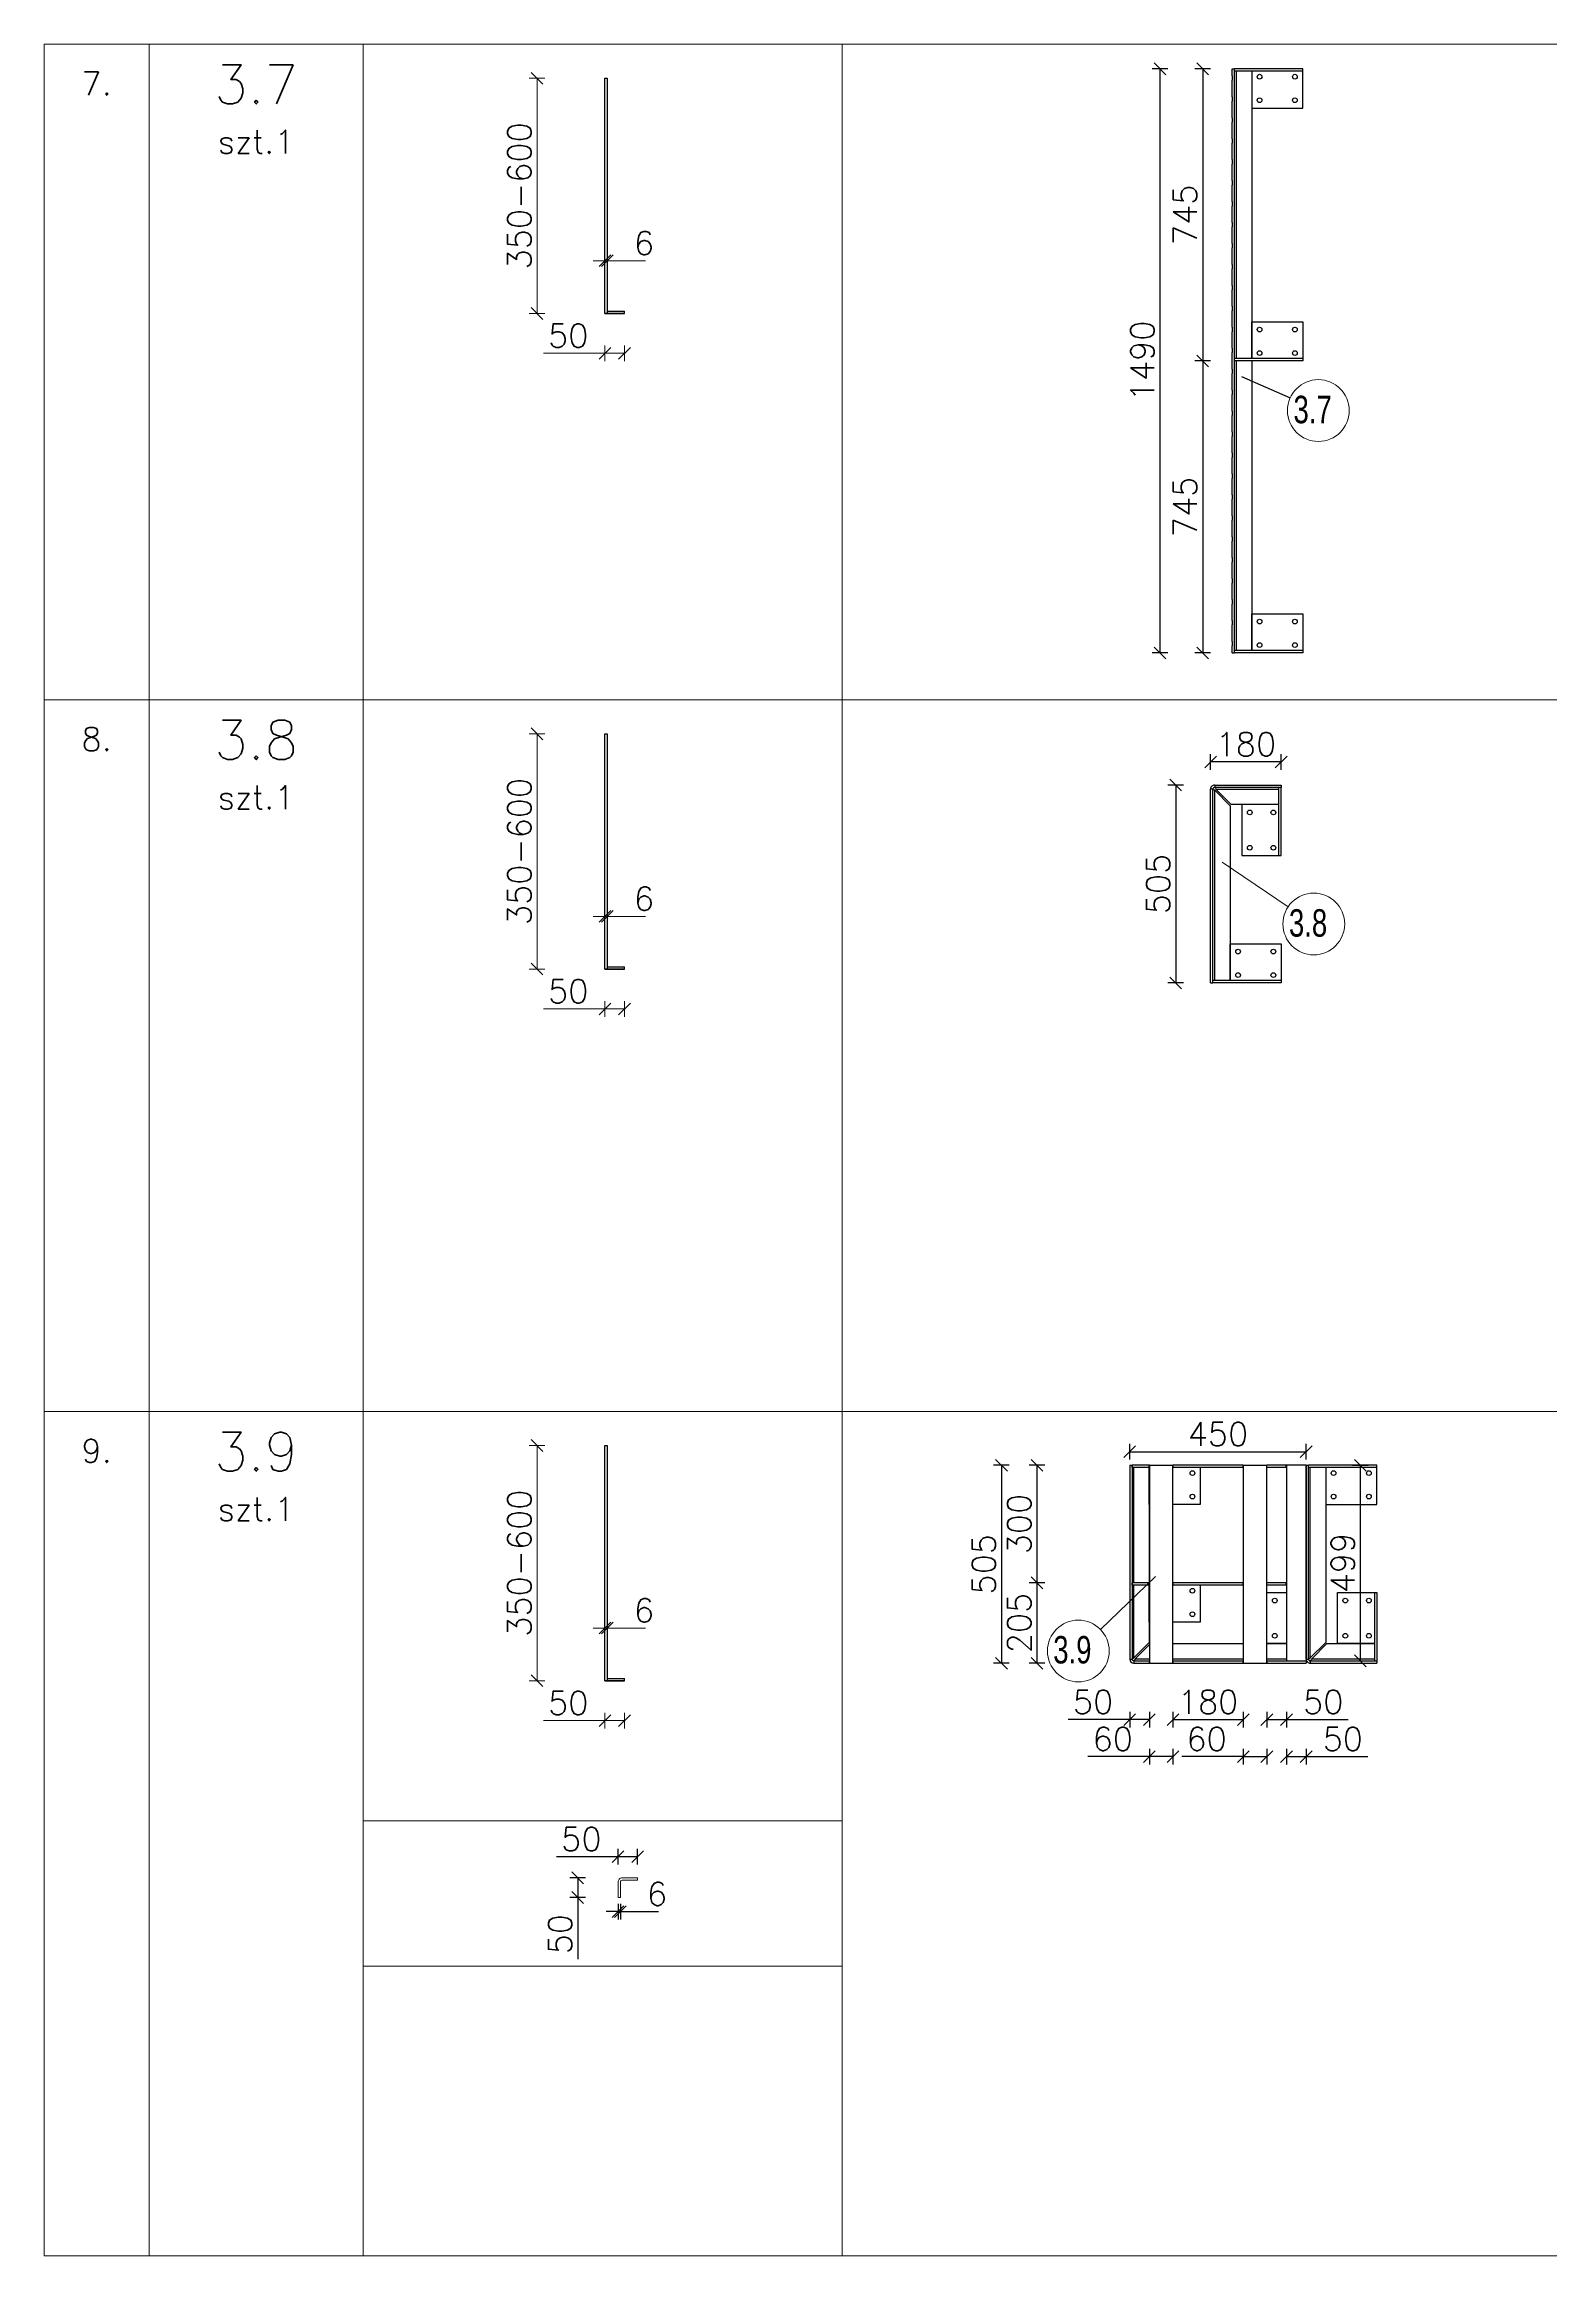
# Model space of a CAD drawing. Header units: millimetres. Extents: x 5046 to 103012, y -15969 to 47766.
# Drawn here: x 86872 to 90714, y 6032 to 11673 of the extents above; entities that cross this region are included whole.
import ezdxf

# ---------------------------------------------------------------- set-up
doc = ezdxf.new("R2010")
doc.units = ezdxf.units.MM
doc.layers.get('0').update_dxf_attribs({"lineweight": 0})
doc.layers.get('Defpoints').update_dxf_attribs({"lineweight": 0})
for name, color, linetype, lineweight in [('DIM', 3, 'Continuous', 0), ('Pomocnicze', 252, 'Continuous', 0), ('TEXT', 2, 'Continuous', 0)]:
    doc.layers.add(name, color=color, linetype=linetype, lineweight=lineweight)
doc.layers.add('Profil główny', color=7, linetype='Continuous')
doc.styles.add('Opisy 1-20', font='simplex.shx', dxfattribs={"height": 100})
doc.styles.add('Skala 1-20', font='simplex.shx', dxfattribs={"height": 60})
doc.styles.add('SLDTEXTSTYLE0', font='TXT', dxfattribs={"width": 0.75})
doc.styles.add('SLDTEXTSTYLE1', font='TXT', dxfattribs={"width": 0.75})
doc.dimstyles.new('Skala 1-20', dxfattribs={"dimtxt": 6, "dimasz": 30, "dimexe": 20, "dimexo": 0.625, "dimgap": 15, "dimtad": 1, "dimdec": 0, "dimtxsty": 'Skala 1-20', "dimblk": 'OBLIQUE', "dimcen": 2.5, "dimadec": 0, "dimazin": 0, "dimtfac": 1, "dimtdec": 0, "dimtmove": 0, "dimatfit": 3, "dimldrblk": 'OBLIQUE', "dimfxl": 20, "dimfxlon": 1, "dimarcsym": 0})
doc.dimstyles.new('SLDDIMSTYLE3', dxfattribs={"dimtxt": 3.5, "dimasz": 3.302, "dimexe": 0, "dimexo": 0.0625, "dimgap": 0.875, "dimtad": 1, "dimdec": 0, "dimlfac": 20, "dimrnd": 1e-09, "dimzin": 12, "dimdsep": 46, "dimtxsty": 'SLDTEXTSTYLE0', "dimblk1": 'NONE', "dimblk2": 'NONE', "dimsah": 1, "dimcen": 0, "dimadec": 0, "dimazin": 3, "dimtfac": 1, "dimtdec": 0, "dimtofl": 0, "dimtmove": 0, "dimatfit": 3, "dimldrblk": 'NONE', "dimfxl": 1, "dimfrac": 2, "dimtolj": 1, "dimtzin": 12, "dimarcsym": 0})

# ---------------------------------------------------------------- blocks, each defined once
blk = doc.blocks.new('_Oblique')
at = {"color": 0, "linetype": 'ByBlock', "lineweight": -2}
blk.add_line((-0.5, -0.5), (0.5, 0.5), dxfattribs=at)
blk = doc.blocks.new('*D3398')
at = {"layer": 'Defpoints', "color": 0}
for p in [(-6, -575), (44, -575), (-6, -676.7)]:
    blk.add_point(p, dxfattribs=at)
at = {"layer": 'DIM', "color": 0, "lineweight": -2}
for p, q in [((-6, -676.7), (-163.1, -676.7)), ((-6, -656.7), (-6, -696.7)), ((44, -676.7), (-6, -676.7)), ((44, -656.7), (44, -696.7))]:
    blk.add_line(p, q, dxfattribs=at)
at = {"layer": 'DIM', "color": 0, "linetype": 'ByBlock', "lineweight": -2, "xscale": 30, "yscale": 30, "zscale": 30, "rotation": 180}
blk.add_blockref('_Oblique', (-6, -676.7), dxfattribs=at)
at = {"layer": 'DIM', "color": 0, "linetype": 'ByBlock', "lineweight": -2, "xscale": 30, "yscale": 30, "zscale": 30}
blk.add_blockref('_Oblique', (44, -676.7), dxfattribs=at)
at = {"layer": 'DIM', "color": 0, "insert": (-99.6, -631.7), "char_height": 60, "attachment_point": 5, "style": 'Skala 1-20'}
blk.add_mtext('50', dxfattribs=at)
blk = doc.blocks.new('*D3399')
at = {"layer": 'Defpoints', "color": 0}
for p in [(-6, -441.5), (0, -440.6), (0, -441.5)]:
    blk.add_point(p, dxfattribs=at)
at = {"layer": 'DIM', "color": 0, "lineweight": -2}
for p, q in [((-6, -440.6), (-36, -440.6)), ((-6, -440.9), (-6, -420.6)), ((-6, -440.6), (0, -440.6)), ((0, -440.9), (0, -420.6)), ((0, -440.6), (97.1, -440.6))]:
    blk.add_line(p, q, dxfattribs=at)
at = {"layer": 'DIM', "color": 0, "linetype": 'ByBlock', "lineweight": -2, "xscale": 30, "yscale": 30, "zscale": 30}
blk.add_blockref('_Oblique', (-6, -440.6), dxfattribs=at)
at = {"layer": 'DIM', "color": 0, "linetype": 'ByBlock', "lineweight": -2, "xscale": 30, "yscale": 30, "zscale": 30, "rotation": 180}
blk.add_blockref('_Oblique', (0, -440.6), dxfattribs=at)
at = {"layer": 'DIM', "color": 0, "insert": (93.6, -395.6), "char_height": 60, "attachment_point": 5, "style": 'Skala 1-20'}
blk.add_mtext('6', dxfattribs=at)
blk = doc.blocks.new('*D3400')
at = {"layer": 'Defpoints', "color": 0}
for p in [(-179.2, 25), (-6, 25), (-6, -575)]:
    blk.add_point(p, dxfattribs=at)
at = {"layer": 'DIM', "color": 0, "lineweight": -2}
for p, q in [((-159.2, 25), (-199.2, 25)), ((-179.2, -575), (-179.2, 25)), ((-159.2, -575), (-199.2, -575))]:
    blk.add_line(p, q, dxfattribs=at)
at = {"layer": 'DIM', "color": 0, "linetype": 'ByBlock', "lineweight": -2, "xscale": 30, "yscale": 30, "zscale": 30}
for p, rotation in [((-179.2, 25), 90), ((-179.2, -575), 270)]:
    blk.add_blockref('_Oblique', p, dxfattribs=dict(at, rotation=rotation))
at = {"layer": 'DIM', "color": 0, "insert": (-224.2, -275), "char_height": 60, "attachment_point": 5, "rotation": 90, "style": 'Skala 1-20'}
blk.add_mtext('350-600', dxfattribs=at)
blk = doc.blocks.new('SW_NOTE_0_6')
at = {"color": 0, "linetype": 'Continuous', "lineweight": 0}
blk.add_circle((3.61, -1.6), 3.94, dxfattribs=at)
at = {"color": 0, "linetype": 'Continuous', "lineweight": 0, "insert": (0.44, 0.28), "char_height": 3.5, "attachment_point": 1, "style": 'SLDTEXTSTYLE1'}
blk.add_mtext('3.7', dxfattribs=at)
blk = doc.blocks.new('_None')
blk = doc.blocks.new('*D3621')
at = {"layer": 'Defpoints', "color": 0}
for p in [(89901.7, 11610.7), (89826.5, 10865.7), (89912.3, 10865.7)]:
    blk.add_point(p, dxfattribs=at)
at = {"layer": 'DIM', "color": 0, "lineweight": -2}
for p, q in [((89846.5, 11610.7), (89806.5, 11610.7)), ((89826.5, 11610.7), (89826.5, 10865.7)), ((89846.5, 10865.7), (89806.5, 10865.7))]:
    blk.add_line(p, q, dxfattribs=at)
at = {"layer": 'DIM', "color": 0, "linetype": 'ByBlock', "lineweight": -2, "xscale": 30, "yscale": 30, "zscale": 30}
for p, rotation in [((89826.5, 11610.7), 90), ((89826.5, 10865.7), 270)]:
    blk.add_blockref('_Oblique', p, dxfattribs=dict(at, rotation=rotation))
at = {"layer": 'DIM', "color": 0, "insert": (89781.5, 11238.2), "char_height": 60, "attachment_point": 5, "rotation": 90, "style": 'Skala 1-20'}
blk.add_mtext('745', dxfattribs=at)
blk = doc.blocks.new('*D3622')
at = {"layer": 'Defpoints', "color": 0}
for p in [(89912.3, 10865.7), (89826.5, 10120.7), (89907.7, 10120.7)]:
    blk.add_point(p, dxfattribs=at)
at = {"layer": 'DIM', "color": 0, "lineweight": -2}
for p, q in [((89846.5, 10865.7), (89806.5, 10865.7)), ((89826.5, 10865.7), (89826.5, 10120.7)), ((89846.5, 10120.7), (89806.5, 10120.7))]:
    blk.add_line(p, q, dxfattribs=at)
at = {"layer": 'DIM', "color": 0, "linetype": 'ByBlock', "lineweight": -2, "xscale": 30, "yscale": 30, "zscale": 30}
for p, rotation in [((89826.5, 10865.7), 90), ((89826.5, 10120.7), 270)]:
    blk.add_blockref('_Oblique', p, dxfattribs=dict(at, rotation=rotation))
at = {"layer": 'DIM', "color": 0, "insert": (89781.5, 10493.2), "char_height": 60, "attachment_point": 5, "rotation": 90, "style": 'Skala 1-20'}
blk.add_mtext('745', dxfattribs=at)
blk = doc.blocks.new('*D3623')
at = {"layer": 'Defpoints', "color": 0}
for p in [(89717.7, 11610.7), (89901.7, 11610.7), (89901.7, 10120.7)]:
    blk.add_point(p, dxfattribs=at)
at = {"layer": 'DIM', "color": 0, "lineweight": -2}
for p, q in [((89737.7, 11610.7), (89697.7, 11610.7)), ((89717.7, 10120.7), (89717.7, 11610.7)), ((89737.7, 10120.7), (89697.7, 10120.7))]:
    blk.add_line(p, q, dxfattribs=at)
at = {"layer": 'DIM', "color": 0, "linetype": 'ByBlock', "lineweight": -2, "xscale": 30, "yscale": 30, "zscale": 30}
for p, rotation in [((89717.7, 11610.7), 90), ((89717.7, 10120.7), 270)]:
    blk.add_blockref('_Oblique', p, dxfattribs=dict(at, rotation=rotation))
at = {"layer": 'DIM', "color": 0, "insert": (89672.7, 10865.7), "char_height": 60, "attachment_point": 5, "rotation": 90, "style": 'Skala 1-20'}
blk.add_mtext('1490', dxfattribs=at)
blk = doc.blocks.new('SW_NOTE_0_13')
at = {"color": 0, "linetype": 'Continuous', "lineweight": 0}
blk.add_circle((3.27, -2.2), 3.94, dxfattribs=at)
at = {"color": 0, "linetype": 'Continuous', "lineweight": 0, "insert": (0.1, -0.32), "char_height": 3.5, "attachment_point": 1, "style": 'SLDTEXTSTYLE1'}
blk.add_mtext('3.8', dxfattribs=at)
blk = doc.blocks.new('SW_NOTE_0_18')
at = {"color": 0, "linetype": 'Continuous', "lineweight": 0}
blk.add_circle((-2.84, -2.74), 3.94, dxfattribs=at)
at = {"color": 0, "linetype": 'Continuous', "lineweight": 0, "insert": (-6.04, -0.83), "char_height": 3.5, "attachment_point": 1, "style": 'SLDTEXTSTYLE1'}
blk.add_mtext('3.9', dxfattribs=at)
blk = doc.blocks.new('*D3675')
at = {"layer": 'Defpoints', "color": 0}
for p in [(89640.3, 8048.6), (89403.6, 7748.6), (89650.9, 7748.6)]:
    blk.add_point(p, dxfattribs=at)
at = {"layer": 'DIM', "color": 0, "lineweight": -2}
for p, q in [((89423.6, 8048.6), (89383.6, 8048.6)), ((89403.6, 8048.6), (89403.6, 7748.6)), ((89423.6, 7748.6), (89383.6, 7748.6))]:
    blk.add_line(p, q, dxfattribs=at)
at = {"layer": 'DIM', "color": 0, "linetype": 'ByBlock', "lineweight": -2, "xscale": 30, "yscale": 30, "zscale": 30}
for p, rotation in [((89403.6, 8048.6), 90), ((89403.6, 7748.6), 270)]:
    blk.add_blockref('_Oblique', p, dxfattribs=dict(at, rotation=rotation))
at = {"layer": 'DIM', "color": 0, "insert": (89358.6, 7898.6), "char_height": 60, "attachment_point": 5, "rotation": 90, "style": 'Skala 1-20'}
blk.add_mtext('300', dxfattribs=at)
blk = doc.blocks.new('*D3676')
at = {"layer": 'Defpoints', "color": 0}
for p in [(89650.9, 7748.6), (89403.6, 7543.6), (89670.2, 7543.6)]:
    blk.add_point(p, dxfattribs=at)
at = {"layer": 'DIM', "color": 0, "lineweight": -2}
for p, q in [((89423.6, 7748.6), (89383.6, 7748.6)), ((89403.6, 7748.6), (89403.6, 7543.6)), ((89423.6, 7543.6), (89383.6, 7543.6))]:
    blk.add_line(p, q, dxfattribs=at)
at = {"layer": 'DIM', "color": 0, "linetype": 'ByBlock', "lineweight": -2, "xscale": 30, "yscale": 30, "zscale": 30}
for p, rotation in [((89403.6, 7748.6), 90), ((89403.6, 7543.6), 270)]:
    blk.add_blockref('_Oblique', p, dxfattribs=dict(at, rotation=rotation))
at = {"layer": 'DIM', "color": 0, "insert": (89358.6, 7646.1), "char_height": 60, "attachment_point": 5, "rotation": 90, "style": 'Skala 1-20'}
blk.add_mtext('205', dxfattribs=at)
blk = doc.blocks.new('*D3677')
at = {"layer": 'Defpoints', "color": 0}
for p in [(89711.4, 8048.6), (89313.2, 7543.6), (89711.4, 7543.6)]:
    blk.add_point(p, dxfattribs=at)
at = {"layer": 'DIM', "color": 0, "lineweight": -2}
for p, q in [((89333.2, 8048.6), (89293.2, 8048.6)), ((89313.2, 8048.6), (89313.2, 7543.6)), ((89333.2, 7543.6), (89293.2, 7543.6))]:
    blk.add_line(p, q, dxfattribs=at)
at = {"layer": 'DIM', "color": 0, "linetype": 'ByBlock', "lineweight": -2, "xscale": 30, "yscale": 30, "zscale": 30}
for p, rotation in [((89313.2, 8048.6), 90), ((89313.2, 7543.6), 270)]:
    blk.add_blockref('_Oblique', p, dxfattribs=dict(at, rotation=rotation))
at = {"layer": 'DIM', "color": 0, "insert": (89268.2, 7796.1), "char_height": 60, "attachment_point": 5, "rotation": 90, "style": 'Skala 1-20'}
blk.add_mtext('505', dxfattribs=at)
blk = doc.blocks.new('*D3678')
at = {"layer": 'Defpoints', "color": 0}
for p in [(89640.3, 7568), (89690.6, 7568), (89640.3, 7399.8)]:
    blk.add_point(p, dxfattribs=at)
at = {"layer": 'DIM', "color": 0, "lineweight": -2}
for p, q in [((89640.3, 7399.8), (89483.2, 7399.8)), ((89640.3, 7419.8), (89640.3, 7379.8)), ((89690.6, 7399.8), (89640.3, 7399.8)), ((89690.6, 7419.8), (89690.6, 7379.8))]:
    blk.add_line(p, q, dxfattribs=at)
at = {"layer": 'DIM', "color": 0, "linetype": 'ByBlock', "lineweight": -2, "xscale": 30, "yscale": 30, "zscale": 30, "rotation": 180}
blk.add_blockref('_Oblique', (89640.3, 7399.8), dxfattribs=at)
at = {"layer": 'DIM', "color": 0, "linetype": 'ByBlock', "lineweight": -2, "xscale": 30, "yscale": 30, "zscale": 30}
blk.add_blockref('_Oblique', (89690.6, 7399.8), dxfattribs=at)
at = {"layer": 'DIM', "color": 0, "insert": (89546.8, 7444.8), "char_height": 60, "attachment_point": 5, "style": 'Skala 1-20'}
blk.add_mtext('50', dxfattribs=at)
blk = doc.blocks.new('*D3679')
at = {"layer": 'Defpoints', "color": 0}
for p in [(89750.6, 7611), (89930.1, 7611), (89930.1, 7399.8)]:
    blk.add_point(p, dxfattribs=at)
at = {"layer": 'DIM', "color": 0, "lineweight": -2}
for p, q in [((89750.6, 7419.8), (89750.6, 7379.8)), ((89750.6, 7399.8), (89930.1, 7399.8)), ((89930.1, 7419.8), (89930.1, 7379.8))]:
    blk.add_line(p, q, dxfattribs=at)
at = {"layer": 'DIM', "color": 0, "linetype": 'ByBlock', "lineweight": -2, "xscale": 30, "yscale": 30, "zscale": 30, "rotation": 180}
blk.add_blockref('_Oblique', (89750.6, 7399.8), dxfattribs=at)
at = {"layer": 'DIM', "color": 0, "linetype": 'ByBlock', "lineweight": -2, "xscale": 30, "yscale": 30, "zscale": 30}
blk.add_blockref('_Oblique', (89930.1, 7399.8), dxfattribs=at)
at = {"layer": 'DIM', "color": 0, "insert": (89840.3, 7444.8), "char_height": 60, "attachment_point": 5, "style": 'Skala 1-20'}
blk.add_mtext('180', dxfattribs=at)
blk = doc.blocks.new('*D3680')
at = {"layer": 'Defpoints', "color": 0}
for p in [(89990.1, 7612.6), (90040.3, 7612.6), (90040.3, 7399.8)]:
    blk.add_point(p, dxfattribs=at)
at = {"layer": 'DIM', "color": 0, "lineweight": -2}
for p, q in [((89990.1, 7419.8), (89990.1, 7379.8)), ((89990.1, 7399.8), (90040.3, 7399.8)), ((90040.3, 7419.8), (90040.3, 7379.8)), ((90040.3, 7399.8), (90197.5, 7399.8))]:
    blk.add_line(p, q, dxfattribs=at)
at = {"layer": 'DIM', "color": 0, "linetype": 'ByBlock', "lineweight": -2, "xscale": 30, "yscale": 30, "zscale": 30, "rotation": 180}
blk.add_blockref('_Oblique', (89990.1, 7399.8), dxfattribs=at)
at = {"layer": 'DIM', "color": 0, "linetype": 'ByBlock', "lineweight": -2, "xscale": 30, "yscale": 30, "zscale": 30}
blk.add_blockref('_Oblique', (90040.3, 7399.8), dxfattribs=at)
at = {"layer": 'DIM', "color": 0, "insert": (90133.9, 7444.8), "char_height": 60, "attachment_point": 5, "style": 'Skala 1-20'}
blk.add_mtext('50', dxfattribs=at)
blk = doc.blocks.new('*D3681')
at = {"layer": 'Defpoints', "color": 0}
for p in [(89690.6, 7575.3), (89750.6, 7575.3), (89690.6, 7305.3)]:
    blk.add_point(p, dxfattribs=at)
at = {"layer": 'DIM', "color": 0, "lineweight": -2}
for p, q in [((89690.6, 7305.3), (89533.4, 7305.3)), ((89690.6, 7325.3), (89690.6, 7285.3)), ((89750.6, 7305.3), (89690.6, 7305.3)), ((89750.6, 7325.3), (89750.6, 7285.3))]:
    blk.add_line(p, q, dxfattribs=at)
at = {"layer": 'DIM', "color": 0, "linetype": 'ByBlock', "lineweight": -2, "xscale": 30, "yscale": 30, "zscale": 30, "rotation": 180}
blk.add_blockref('_Oblique', (89690.6, 7305.3), dxfattribs=at)
at = {"layer": 'DIM', "color": 0, "linetype": 'ByBlock', "lineweight": -2, "xscale": 30, "yscale": 30, "zscale": 30}
blk.add_blockref('_Oblique', (89750.6, 7305.3), dxfattribs=at)
at = {"layer": 'DIM', "color": 0, "insert": (89597, 7350.3), "char_height": 60, "attachment_point": 5, "style": 'Skala 1-20'}
blk.add_mtext('60', dxfattribs=at)
blk = doc.blocks.new('*D3682')
at = {"layer": 'Defpoints', "color": 0}
for p in [(89930.1, 7582.7), (89990.1, 7582.7), (89990.1, 7305.3)]:
    blk.add_point(p, dxfattribs=at)
at = {"layer": 'DIM', "color": 0, "lineweight": -2}
for p, q in [((89930.1, 7305.3), (89772.9, 7305.3)), ((89930.1, 7325.3), (89930.1, 7285.3)), ((89930.1, 7305.3), (89990.1, 7305.3)), ((89990.1, 7325.3), (89990.1, 7285.3))]:
    blk.add_line(p, q, dxfattribs=at)
at = {"layer": 'DIM', "color": 0, "linetype": 'ByBlock', "lineweight": -2, "xscale": 30, "yscale": 30, "zscale": 30, "rotation": 180}
blk.add_blockref('_Oblique', (89930.1, 7305.3), dxfattribs=at)
at = {"layer": 'DIM', "color": 0, "linetype": 'ByBlock', "lineweight": -2, "xscale": 30, "yscale": 30, "zscale": 30}
blk.add_blockref('_Oblique', (89990.1, 7305.3), dxfattribs=at)
at = {"layer": 'DIM', "color": 0, "insert": (89836.5, 7350.3), "char_height": 60, "attachment_point": 5, "style": 'Skala 1-20'}
blk.add_mtext('60', dxfattribs=at)
blk = doc.blocks.new('*D3683')
at = {"layer": 'Defpoints', "color": 0}
for p in [(90040.3, 7579), (90090.3, 7579), (90090.3, 7305.3)]:
    blk.add_point(p, dxfattribs=at)
at = {"layer": 'DIM', "color": 0, "lineweight": -2}
for p, q in [((90040.3, 7325.3), (90040.3, 7285.3)), ((90040.3, 7305.3), (90090.3, 7305.3)), ((90090.3, 7325.3), (90090.3, 7285.3)), ((90090.3, 7305.3), (90247.5, 7305.3))]:
    blk.add_line(p, q, dxfattribs=at)
at = {"layer": 'DIM', "color": 0, "linetype": 'ByBlock', "lineweight": -2, "xscale": 30, "yscale": 30, "zscale": 30, "rotation": 180}
blk.add_blockref('_Oblique', (90040.3, 7305.3), dxfattribs=at)
at = {"layer": 'DIM', "color": 0, "linetype": 'ByBlock', "lineweight": -2, "xscale": 30, "yscale": 30, "zscale": 30}
blk.add_blockref('_Oblique', (90090.3, 7305.3), dxfattribs=at)
at = {"layer": 'DIM', "color": 0, "insert": (90183.9, 7350.3), "char_height": 60, "attachment_point": 5, "style": 'Skala 1-20'}
blk.add_mtext('50', dxfattribs=at)
blk = doc.blocks.new('*D3684')
at = {"layer": 'Defpoints', "color": 0}
for p in [(90090.3, 8083.2), (89640.3, 8048.6), (90090.3, 8048.6)]:
    blk.add_point(p, dxfattribs=at)
at = {"layer": 'DIM', "color": 0, "lineweight": -2}
for p, q in [((89640.3, 8063.2), (89640.3, 8103.2)), ((89640.3, 8083.2), (90090.3, 8083.2)), ((90090.3, 8063.2), (90090.3, 8103.2))]:
    blk.add_line(p, q, dxfattribs=at)
at = {"layer": 'DIM', "color": 0, "linetype": 'ByBlock', "lineweight": -2, "xscale": 30, "yscale": 30, "zscale": 30, "rotation": 180}
blk.add_blockref('_Oblique', (89640.3, 8083.2), dxfattribs=at)
at = {"layer": 'DIM', "color": 0, "linetype": 'ByBlock', "lineweight": -2, "xscale": 30, "yscale": 30, "zscale": 30}
blk.add_blockref('_Oblique', (90090.3, 8083.2), dxfattribs=at)
at = {"layer": 'DIM', "color": 0, "insert": (89865.3, 8128.2), "char_height": 60, "attachment_point": 5, "style": 'Skala 1-20'}
blk.add_mtext('450', dxfattribs=at)
blk = doc.blocks.new('*D3696')
at = {"layer": 'Defpoints', "color": 0}
for p in [(90065.3, 8048.6), (90228.7, 8048.6), (90060.9, 7549.6)]:
    blk.add_point(p, dxfattribs=at)
at = {"layer": 'DIM', "color": 0, "lineweight": -2}
for p, q in [((90208.7, 8048.6), (90248.7, 8048.6)), ((90228.7, 7549.6), (90228.7, 8048.6)), ((90208.7, 7549.6), (90248.7, 7549.6))]:
    blk.add_line(p, q, dxfattribs=at)
at = {"layer": 'DIM', "color": 0, "linetype": 'ByBlock', "lineweight": -2, "xscale": 30, "yscale": 30, "zscale": 30}
for p, rotation in [((90228.7, 8048.6), 90), ((90228.7, 7549.6), 270)]:
    blk.add_blockref('_Oblique', p, dxfattribs=dict(at, rotation=rotation))
at = {"layer": 'DIM', "color": 0, "insert": (90183.7, 7799.1), "char_height": 60, "attachment_point": 5, "rotation": 90, "style": 'Skala 1-20'}
blk.add_mtext('499', dxfattribs=at)
blk = doc.blocks.new('*D3700')
at = {"layer": 'Defpoints', "color": 0}
for p in [(88335.2, 7050.1), (88385.2, 6996.1), (88335.2, 6985.5)]:
    blk.add_point(p, dxfattribs=at)
at = {"layer": 'DIM', "color": 0, "lineweight": -2}
for p, q in [((88335.2, 7030.1), (88335.2, 7070.1)), ((88385.2, 7030.1), (88385.2, 7070.1)), ((88335.2, 7050.1), (88178, 7050.1)), ((88385.2, 7050.1), (88335.2, 7050.1))]:
    blk.add_line(p, q, dxfattribs=at)
at = {"layer": 'DIM', "color": 0, "linetype": 'ByBlock', "lineweight": -2, "xscale": 30, "yscale": 30, "zscale": 30, "rotation": 180}
blk.add_blockref('_Oblique', (88335.2, 7050.1), dxfattribs=at)
at = {"layer": 'DIM', "color": 0, "linetype": 'ByBlock', "lineweight": -2, "xscale": 30, "yscale": 30, "zscale": 30}
blk.add_blockref('_Oblique', (88385.2, 7050.1), dxfattribs=at)
at = {"layer": 'DIM', "color": 0, "insert": (88241.6, 7095.1), "char_height": 60, "attachment_point": 5, "style": 'Skala 1-20'}
blk.add_mtext('50', dxfattribs=at)
blk = doc.blocks.new('*D3701')
at = {"layer": 'Defpoints', "color": 0}
for p in [(88365.4, 6996.1), (88232.5, 6946.1), (88341.2, 6946.1)]:
    blk.add_point(p, dxfattribs=at)
at = {"layer": 'DIM', "color": 0, "lineweight": -2}
for p, q in [((88252.5, 6996.1), (88212.5, 6996.1)), ((88232.5, 6996.1), (88232.5, 6946.1)), ((88252.5, 6946.1), (88212.5, 6946.1)), ((88232.5, 6946.1), (88232.5, 6788.9))]:
    blk.add_line(p, q, dxfattribs=at)
at = {"layer": 'DIM', "color": 0, "linetype": 'ByBlock', "lineweight": -2, "xscale": 30, "yscale": 30, "zscale": 30}
for p, rotation in [((88232.5, 6996.1), 90), ((88232.5, 6946.1), 270)]:
    blk.add_blockref('_Oblique', p, dxfattribs=dict(at, rotation=rotation))
at = {"layer": 'DIM', "color": 0, "insert": (88187.5, 6852.5), "char_height": 60, "attachment_point": 5, "rotation": 90, "style": 'Skala 1-20'}
blk.add_mtext('50', dxfattribs=at)
blk = doc.blocks.new('*D3702')
at = {"layer": 'Defpoints', "color": 0}
for p in [(88335.2, 6954.8), (88341.2, 6954.8), (88341.2, 6909.9)]:
    blk.add_point(p, dxfattribs=at)
at = {"layer": 'DIM', "color": 0, "lineweight": -2}
for p, q in [((88335.2, 6909.9), (88305.2, 6909.9)), ((88335.2, 6929.9), (88335.2, 6889.9)), ((88335.2, 6909.9), (88341.2, 6909.9)), ((88341.2, 6929.9), (88341.2, 6889.9)), ((88341.2, 6909.9), (88438.3, 6909.9))]:
    blk.add_line(p, q, dxfattribs=at)
at = {"layer": 'DIM', "color": 0, "linetype": 'ByBlock', "lineweight": -2, "xscale": 30, "yscale": 30, "zscale": 30}
blk.add_blockref('_Oblique', (88335.2, 6909.9), dxfattribs=at)
at = {"layer": 'DIM', "color": 0, "linetype": 'ByBlock', "lineweight": -2, "xscale": 30, "yscale": 30, "zscale": 30, "rotation": 180}
blk.add_blockref('_Oblique', (88341.2, 6909.9), dxfattribs=at)
at = {"layer": 'DIM', "color": 0, "insert": (88434.7, 6954.9), "char_height": 60, "attachment_point": 5, "style": 'Skala 1-20'}
blk.add_mtext('6', dxfattribs=at)
blk = doc.blocks.new('*D3716')
at = {"layer": 'Defpoints', "color": 0}
for p in [(89846.7, 9842.8), (89846.7, 9767.1), (90026.7, 9772.9)]:
    blk.add_point(p, dxfattribs=at)
at = {"layer": 'DIM', "color": 0, "lineweight": -2}
for p, q in [((89846.7, 9822.8), (89846.7, 9862.8)), ((90026.7, 9842.8), (89846.7, 9842.8)), ((90026.7, 9822.8), (90026.7, 9862.8))]:
    blk.add_line(p, q, dxfattribs=at)
at = {"layer": 'DIM', "color": 0, "linetype": 'ByBlock', "lineweight": -2, "xscale": 30, "yscale": 30, "zscale": 30, "rotation": 180}
blk.add_blockref('_Oblique', (89846.7, 9842.8), dxfattribs=at)
at = {"layer": 'DIM', "color": 0, "linetype": 'ByBlock', "lineweight": -2, "xscale": 30, "yscale": 30, "zscale": 30}
blk.add_blockref('_Oblique', (90026.7, 9842.8), dxfattribs=at)
at = {"layer": 'DIM', "color": 0, "insert": (89936.7, 9887.8), "char_height": 60, "attachment_point": 5, "style": 'Skala 1-20'}
blk.add_mtext('180', dxfattribs=at)
blk = doc.blocks.new('*D3717')
at = {"layer": 'Defpoints', "color": 0}
for p in [(89878.7, 9783.8), (89757.8, 9278.8), (89878.7, 9278.8)]:
    blk.add_point(p, dxfattribs=at)
at = {"layer": 'DIM', "color": 0, "lineweight": -2}
for p, q in [((89777.8, 9783.8), (89737.8, 9783.8)), ((89757.8, 9783.8), (89757.8, 9278.8)), ((89777.8, 9278.8), (89737.8, 9278.8))]:
    blk.add_line(p, q, dxfattribs=at)
at = {"layer": 'DIM', "color": 0, "linetype": 'ByBlock', "lineweight": -2, "xscale": 30, "yscale": 30, "zscale": 30}
for p, rotation in [((89757.8, 9783.8), 90), ((89757.8, 9278.8), 270)]:
    blk.add_blockref('_Oblique', p, dxfattribs=dict(at, rotation=rotation))
at = {"layer": 'DIM', "color": 0, "insert": (89712.8, 9531.3), "char_height": 60, "attachment_point": 5, "rotation": 90, "style": 'Skala 1-20'}
blk.add_mtext('505', dxfattribs=at)
blk = doc.blocks.new('przekroj_3')
at = {"layer": 'Profil główny'}
for p, q in [((-6, -575), (-6, 25)), ((-6, 25), (0, 25)), ((0, 25), (0, -569)), ((0, 25), (0, -25)), ((44, -575), (-6, -575)), ((-6, -575), (44, -575)), ((0, -569), (44, -569)), ((0, -569), (0, -575)), ((44, -575), (44, -569))]:
    blk.add_line(p, q, dxfattribs=at)
at = {"layer": 'DIM'}
dim = blk.add_aligned_dim(p1=(-6, -575), p2=(-6, 25), distance=173.2, text='350-<>', dimstyle='Skala 1-20', override={"dimtxsty": 'Skala 1-20'}, dxfattribs=at)
dim.commit()
dim.dimension.update_dxf_attribs({"geometry": '*D3400', "text_midpoint": (-224.2, -275)})
for p1, p2, distance, picture, middle in [((-6, -441.5), (0, -441.5), 0.9, '*D3399', (93.6, -395.6)), ((44, -575), (-6, -575), 101.7, '*D3398', (-99.6, -631.7))]:
    dim = blk.add_aligned_dim(p1=p1, p2=p2, distance=distance, dimstyle='Skala 1-20', dxfattribs=at)
    dim.commit()
    dim.dimension.update_dxf_attribs({"geometry": picture, "text_midpoint": middle})
blk = doc.blocks.new('3.8')
at = {"color": 7, "linetype": 'Continuous', "lineweight": 25}
for p, q in [((-6.91, 8.47), (-7.21, 8.47)), ((-7.21, -16.25), (-7.21, 8.47)), ((-6.91, -16.25), (-6.91, 8.47)), ((-6.69, 9), (-6.69, 8.7)), ((-6.69, 9), (1.79, 9)), ((1.79, 8.7), (-6.69, 8.7)), ((-6.55, 8.47), (-4.57, 6.5)), ((-6.55, 8.47), (1.49, 8.47)), ((1.49, 0), (1.49, 8.7)), ((1.79, 9), (1.79, 8.7)), ((1.79, 0), (1.79, 8.7)), ((-4.71, 6.36), (-6.69, 8.33)), ((-6.69, -15.95), (-6.69, 8.33)), ((-4.71, 6.36), (-4.71, -15.95)), ((1.49, 6.5), (-4.57, 6.5)), ((1.49, 6.5), (-3.21, 6.5)), ((-3.21, 6.5), (-3.21, 0)), ((-3.21, 0), (1.49, 0)), ((1.49, 0), (1.79, 0)), ((-4.71, -11.25), (1.79, -11.25)), ((-4.71, -15.95), (-4.71, -11.25)), ((1.79, -11.25), (1.79, -15.95)), ((-7.21, -16.25), (-6.91, -16.25)), ((1.79, -15.95), (-6.91, -15.95)), ((1.79, -16.25), (-6.91, -16.25)), ((1.79, -15.95), (1.79, -16.25))]:
    blk.add_line(p, q, dxfattribs=at)
at = {"color": 7, "linetype": 'Continuous', "lineweight": 25, "flags": 128}
for points in [[(-6.69, 8.33), (-6.77, 8.36), (-6.84, 8.4), (-6.89, 8.43), (-6.91, 8.46), (-6.91, 8.47)], [(-6.69, 8.7), (-6.66, 8.69), (-6.62, 8.64), (-6.59, 8.58), (-6.56, 8.5), (-6.55, 8.47)]]:
    blk.add_lwpolyline(points, dxfattribs=at)
at = {"color": 7, "linetype": 'Continuous', "lineweight": 25}
for centre in [(-2.21, 5.5), (0.79, 5.5), (-2.21, 1), (0.79, 1), (-3.71, -12.25), (0.79, -12.25), (-3.71, -15.25), (0.79, -15.25)]:
    blk.add_circle(centre, 0.3, dxfattribs=at)
for radius, start, end in [(0.526, 89.9992, 180.0008), (0.226, 89.9988, 179.9997)]:
    blk.add_arc((-6.69, 8.47), radius, start, end, dxfattribs=at)
at = {"color": 7, "linetype": 'Continuous', "lineweight": 0}
blk.add_blockref('SW_NOTE_0_13', (2.68, -6.52), dxfattribs=at)
blk.add_leader([(-5.75, -0.84), (2.68, -6.52)], dimstyle='SLDDIMSTYLE3', dxfattribs=at)

msp = doc.modelspace()

# ---------------------------------------------------------------- linework, layer by layer
at = {"color": 7, "linetype": 'Continuous', "lineweight": 25}
for p, q in [((89901.7, 11592.8), (89901.7, 11610.7)), ((89901.7, 11610.7), (89907.7, 11610.7)), ((89901.7, 11592.8), (89901.7, 11581.4)), ((89901.7, 11539.4), (89901.7, 11581.4)), ((89907.7, 10120.7), (89907.7, 11610.7)), ((90081.7, 11610.7), (89907.7, 11610.7)), ((90081.7, 11604.7), (89907.7, 11604.7)), ((89912.3, 10871.7), (89912.3, 11604.7)), ((89951.7, 11604.7), (89951.7, 10871.7)), ((89951.7, 11604.7), (89951.7, 11510.7)), ((90081.7, 11604.7), (90081.7, 11610.7)), ((90081.7, 11510.7), (90081.7, 11604.7)), ((89901.7, 11539.4), (89901.7, 11527.9)), ((89901.7, 11485.9), (89901.7, 11527.9)), ((89951.7, 11510.7), (90081.7, 11510.7)), ((89901.7, 11485.9), (89901.7, 11474.5)), ((89901.7, 11432.5), (89901.7, 11474.5)), ((89901.7, 11432.5), (89901.7, 11421.1)), ((89901.7, 11379.1), (89901.7, 11421.1)), ((89901.7, 11379.1), (89901.7, 11367.6)), ((89901.7, 11325.6), (89901.7, 11367.6)), ((89901.7, 11325.6), (89901.7, 11314.2)), ((89901.7, 11272.2), (89901.7, 11314.2)), ((89901.7, 11272.2), (89901.7, 11260.7)), ((89901.7, 11218.7), (89901.7, 11260.7)), ((89901.7, 11218.7), (89901.7, 11207.3)), ((89901.7, 11165.3), (89901.7, 11207.3)), ((89901.7, 11165.3), (89901.7, 11153.9)), ((89901.7, 11111.9), (89901.7, 11153.9)), ((89901.7, 11111.9), (89901.7, 11100.4)), ((89901.7, 11058.4), (89901.7, 11100.4)), ((89901.7, 11058.4), (89901.7, 11047)), ((89901.7, 11005), (89901.7, 11047)), ((89901.7, 11005), (89901.7, 10993.6)), ((89901.7, 10951.6), (89901.7, 10993.6)), ((89901.7, 10951.6), (89901.7, 10940.1)), ((89951.7, 10871.7), (89951.7, 10965.7)), ((89951.7, 10965.7), (90081.7, 10965.7)), ((90081.7, 10965.7), (90081.7, 10871.7)), ((89901.7, 10898.1), (89901.7, 10940.1)), ((89901.7, 10898.1), (89901.7, 10886.7)), ((89901.7, 10844.7), (89901.7, 10886.7)), ((89901.7, 10844.7), (89901.7, 10833.3)), ((89901.7, 10791.3), (89901.7, 10833.3)), ((90081.7, 10871.7), (89907.7, 10871.7)), ((90081.7, 10865.7), (89907.7, 10865.7)), ((89912.3, 10126.7), (89912.3, 10865.7)), ((89951.7, 10865.7), (89951.7, 10126.7)), ((90081.7, 10871.7), (90081.7, 10865.7)), ((89901.7, 10791.3), (89901.7, 10779.8)), ((89901.7, 10737.8), (89901.7, 10779.8)), ((89901.7, 10737.8), (89901.7, 10726.4)), ((89901.7, 10684.4), (89901.7, 10726.4)), ((89901.7, 10684.4), (89901.7, 10673)), ((89901.7, 10631), (89901.7, 10673)), ((89901.7, 10631), (89901.7, 10619.5)), ((89901.7, 10577.5), (89901.7, 10619.5)), ((89901.7, 10577.5), (89901.7, 10566.1)), ((89901.7, 10524.1), (89901.7, 10566.1)), ((89901.7, 10524.1), (89901.7, 10512.7)), ((89901.7, 10470.7), (89901.7, 10512.7)), ((89901.7, 10470.7), (89901.7, 10459.2)), ((89901.7, 10417.2), (89901.7, 10459.2)), ((89901.7, 10417.2), (89901.7, 10405.8)), ((89901.7, 10363.8), (89901.7, 10405.8)), ((89901.7, 10363.8), (89901.7, 10352.4)), ((89901.7, 10310.4), (89901.7, 10352.4)), ((89901.7, 10310.4), (89901.7, 10298.9)), ((89901.7, 10256.9), (89901.7, 10298.9)), ((89901.7, 10256.9), (89901.7, 10245.5)), ((89901.7, 10203.5), (89901.7, 10245.5)), ((89951.7, 10126.7), (89951.7, 10220.7)), ((89951.7, 10220.7), (90081.7, 10220.7)), ((90081.7, 10220.7), (90081.7, 10126.7)), ((89901.7, 10203.5), (89901.7, 10192.1)), ((89901.7, 10150.1), (89901.7, 10192.1)), ((89901.7, 10150.1), (89901.7, 10138.6)), ((89901.7, 10120.7), (89901.7, 10138.6)), ((89901.7, 10120.7), (89907.7, 10120.7)), ((90081.7, 10126.7), (89907.7, 10126.7)), ((90081.7, 10120.7), (89907.7, 10120.7)), ((90081.7, 10126.7), (90081.7, 10120.7)), ((89640.3, 8048.6), (89646.3, 8048.6)), ((89640.3, 8048.6), (89640.3, 7554.2)), ((89646.3, 8048.6), (89646.3, 7554.2)), ((89646.3, 8042.6), (89646.3, 8048.6)), ((89690.3, 8048.6), (89646.3, 8048.6)), ((89690.3, 8042.6), (89646.3, 8042.6)), ((89650.9, 7748.6), (89650.9, 8042.6)), ((89690.3, 8042.6), (89690.3, 8048.6)), ((89690.6, 8048.6), (89690.3, 8048.6)), ((89690.3, 8042.6), (89690.3, 7748.6)), ((89690.3, 7948.6), (89690.3, 8042.6)), ((89690.6, 8042.6), (89690.3, 8042.6)), ((89690.6, 8048.6), (89750.6, 8048.6)), ((89690.6, 8048.6), (89690.6, 7543.6)), ((89750.6, 7543.6), (89750.6, 8048.6)), ((89750.8, 8048.6), (89750.6, 8048.6)), ((89750.8, 8042.6), (89750.6, 8042.6)), ((89750.8, 8042.6), (89750.8, 8048.6)), ((89929.8, 8048.6), (89750.8, 8048.6)), ((89929.8, 8042.6), (89750.8, 8042.6)), ((89820.3, 8042.6), (89820.3, 7948.6)), ((89929.8, 8042.6), (89929.8, 8048.6)), ((89930.1, 8048.6), (89929.8, 8048.6)), ((89930.1, 8042.6), (89929.8, 8042.6)), ((89930.1, 8048.6), (89990.1, 8048.6)), ((89930.1, 8048.6), (89930.1, 7543.6)), ((89990.1, 7543.6), (89990.1, 8048.6)), ((89990.3, 8048.6), (89990.1, 8048.6)), ((89990.3, 8042.6), (89990.1, 8042.6)), ((89990.3, 8042.6), (89990.3, 8048.6)), ((90039.8, 8048.6), (89990.3, 8048.6)), ((90039.8, 8042.6), (89990.3, 8042.6)), ((90039.8, 8042.6), (90039.8, 8048.6)), ((90040.3, 8048.6), (90039.8, 8048.6)), ((90040.3, 8042.6), (90039.8, 8042.6)), ((90090.3, 8048.6), (90040.3, 8048.6)), ((90040.3, 8048.6), (90040.3, 7549.6)), ((90090.3, 8048.6), (90090.3, 7549.6)), ((90090.3, 8048.6), (90096.3, 8048.6)), ((90090.3, 7554.2), (90090.3, 8048.6)), ((90270.3, 8048.6), (90096.3, 8048.6)), ((90096.3, 7554.2), (90096.3, 8048.6)), ((90270.3, 8042.6), (90096.3, 8042.6)), ((90100.9, 7557), (90100.9, 8042.6)), ((90140.3, 8042.6), (90140.3, 7596.5)), ((90140.3, 8042.6), (90140.3, 7948.6)), ((90270.3, 8042.6), (90270.3, 8048.6)), ((90270.3, 7948.6), (90270.3, 8042.6)), ((89690.6, 7948.6), (89690.3, 7948.6)), ((89820.3, 7948.6), (89750.6, 7948.6)), ((90140.3, 7948.6), (90270.3, 7948.6)), ((89646.3, 7742.6), (89646.3, 7748.6)), ((89690.3, 7748.6), (89646.3, 7748.6)), ((89690.3, 7742.6), (89646.3, 7742.6)), ((89650.9, 7557), (89650.9, 7742.6)), ((89690.3, 7742.6), (89690.3, 7748.6)), ((89690.6, 7748.6), (89690.3, 7748.6)), ((89690.3, 7742.6), (89690.3, 7596.5)), ((89690.6, 7742.6), (89690.3, 7742.6)), ((89690.3, 7648.6), (89690.3, 7742.6)), ((89750.8, 7748.6), (89750.6, 7748.6)), ((89750.8, 7742.6), (89750.6, 7742.6)), ((89929.8, 7748.6), (89750.8, 7748.6)), ((89750.8, 7742.6), (89750.8, 7748.6)), ((89929.8, 7742.6), (89750.8, 7742.6)), ((89820.3, 7742.6), (89820.3, 7648.6)), ((89929.8, 7742.6), (89929.8, 7748.6)), ((89930.1, 7748.6), (89929.8, 7748.6)), ((89930.1, 7742.6), (89929.8, 7742.6)), ((89990.3, 7748.6), (89990.1, 7748.6)), ((89990.3, 7742.6), (89990.1, 7742.6)), ((90039.8, 7748.6), (89990.3, 7748.6)), ((89990.3, 7742.6), (89990.3, 7748.6)), ((90039.8, 7742.6), (89990.3, 7742.6)), ((90039.8, 7742.6), (90039.8, 7748.6)), ((90040.3, 7748.6), (90039.8, 7748.6)), ((90040.3, 7742.6), (90039.8, 7742.6)), ((89990.3, 7593.6), (89990.3, 7723.6)), ((89990.3, 7723.6), (90040.3, 7723.6)), ((90170.3, 7723.6), (90264.3, 7723.6)), ((90170.3, 7593.6), (90170.3, 7723.6)), ((90264.3, 7723.6), (90270.3, 7723.6)), ((90264.3, 7723.6), (90264.3, 7549.6)), ((90270.3, 7723.6), (90270.3, 7549.6)), ((89690.6, 7648.6), (89690.3, 7648.6)), ((89820.3, 7648.6), (89750.6, 7648.6)), ((89650.9, 7557), (89690.3, 7596.5)), ((89690.6, 7591.1), (89653.7, 7554.2)), ((89750.6, 7593.6), (89930.1, 7593.6)), ((89990.1, 7593.6), (90040.3, 7593.6)), ((90040.3, 7593.6), (89990.3, 7593.6)), ((90100.9, 7557), (90140.3, 7596.5)), ((90143.2, 7593.6), (90103.7, 7554.2)), ((90143.2, 7593.6), (90264.3, 7593.6)), ((90264.3, 7593.6), (90170.3, 7593.6)), ((89640.3, 7554.2), (89646.3, 7554.2)), ((89650.9, 7549.6), (89650.9, 7543.6)), ((89650.9, 7549.6), (89689.6, 7549.6)), ((89650.9, 7543.6), (89689.6, 7543.6)), ((89690.6, 7554.2), (89653.7, 7554.2)), ((89689.6, 7549.6), (89689.6, 7543.6)), ((89689.6, 7549.6), (89690.6, 7549.6)), ((89689.6, 7543.6), (89690.6, 7543.6)), ((89690.6, 7543.6), (89750.6, 7543.6)), ((89930.1, 7554.2), (89750.6, 7554.2)), ((89750.6, 7549.6), (89751.6, 7549.6)), ((89750.6, 7543.6), (89751.6, 7543.6)), ((89751.6, 7549.6), (89929.1, 7549.6)), ((89751.6, 7543.6), (89751.6, 7549.6)), ((89751.6, 7543.6), (89929.1, 7543.6)), ((89929.1, 7549.6), (89929.1, 7543.6)), ((89929.1, 7549.6), (89930.1, 7549.6)), ((89929.1, 7543.6), (89930.1, 7543.6)), ((89930.1, 7543.6), (89990.1, 7543.6)), ((90040.3, 7554.2), (89990.1, 7554.2)), ((89990.1, 7549.6), (89991.1, 7549.6)), ((89990.1, 7543.6), (89991.1, 7543.6)), ((89991.1, 7549.6), (90090.3, 7549.6)), ((89991.1, 7543.6), (89991.1, 7549.6)), ((89991.1, 7543.6), (90090.3, 7543.6)), ((90040.3, 7549.6), (90090.3, 7549.6)), ((90090.3, 7554.2), (90096.3, 7554.2)), ((90090.3, 7549.6), (90090.3, 7543.6)), ((90100.9, 7549.6), (90270.3, 7549.6)), ((90100.9, 7549.6), (90100.9, 7543.6)), ((90100.9, 7543.6), (90270.3, 7543.6)), ((90264.3, 7554.2), (90103.7, 7554.2)), ((90270.3, 7549.6), (90270.3, 7543.6))]:
    msp.add_line(p, q, dxfattribs=at)
for p, q in [((88385.2, 6996.1), (88385.2, 6990.1)), ((88341.2, 6946.1), (88335.2, 6946.1))]:
    msp.add_line(p, q)
at = {"color": 7, "linetype": 'Continuous', "lineweight": 25, "flags": 128}
for points in [[(89646.3, 7554.2), (89646.6, 7554.8), (89647.5, 7555.5), (89648.8, 7556.1), (89650.3, 7556.8), (89650.9, 7557)], [(89653.7, 7554.2), (89653, 7552.6), (89652.4, 7551.2), (89651.7, 7550.1), (89651.1, 7549.7), (89650.9, 7549.6)], [(90096.3, 7554.2), (90096.6, 7554.8), (90097.5, 7555.5), (90098.8, 7556.1), (90100.3, 7556.8), (90100.9, 7557)], [(90103.7, 7554.2), (90103, 7552.6), (90102.4, 7551.2), (90101.7, 7550.1), (90101.1, 7549.7), (90100.9, 7549.6)]]:
    msp.add_lwpolyline(points, dxfattribs=at)
for points in [[(88385.2, 6996.1), (88345.7, 6996.1, 0.414214), (88335.2, 6985.5), (88335.2, 6946.1)], [(88385.2, 6990.1), (88345.7, 6990.1, 0.414214), (88341.2, 6985.5), (88341.2, 6946.1)]]:
    msp.add_lwpolyline(points, format="xyb")
at = {"color": 7, "linetype": 'Continuous', "lineweight": 25}
for centre in [(89971.7, 11590.7), (90061.7, 11590.7), (89971.7, 11530.7), (90061.7, 11530.7), (89971.7, 10945.7), (90061.7, 10945.7), (89971.7, 10885.7), (90061.7, 10885.7), (89971.7, 10200.7), (90061.7, 10200.7), (89971.7, 10140.7), (90061.7, 10140.7), (89800.3, 8028.6), (90160.3, 8028.6), (90250.3, 8028.6), (89800.3, 7968.6), (90160.3, 7968.6), (90250.3, 7968.6), (89800.3, 7728.6), (89800.3, 7668.6), (90010.3, 7703.6), (90190.3, 7703.6), (90250.3, 7703.6), (90010.3, 7613.6), (90190.3, 7613.6), (90250.3, 7613.6)]:
    msp.add_circle(centre, 6, dxfattribs=at)
for centre, radius, start, end in [((89650.9, 7554.2), 10.5, 180.0003, 269.9997), ((89650.9, 7554.2), 4.53, 180.0003, 269.9997), ((90100.9, 7554.2), 10.5, 179.9992, 270.0008), ((90100.9, 7554.2), 4.53, 180.0003, 270.0012)]:
    msp.add_arc(centre, radius, start, end, dxfattribs=at)
at = {"layer": 'Pomocnicze'}
for p, q in [((87139.1, 11673.5), (87139.1, 6032.1)), ((87685.3, 11673.5), (87685.3, 6032.1)), ((88907, 11673.5), (88907, 6032.1)), ((94557, 10001), (86871.6, 10001)), ((94557, 8185.6), (86871.6, 8185.6)), ((88907, 7141.4), (87685.3, 7141.4)), ((88907, 6771.1), (87685.3, 6771.1))]:
    msp.add_line(p, q, dxfattribs=at)
msp.add_lwpolyline([(86871.6, 11673.5), (86871.6, 6032.1), (94557, 6032.1), (94557, 11673.5)], close=True, dxfattribs=at)

# ---------------------------------------------------------------- block references
for p in [(88307.8, 11561.7), (88307.8, 9889.3), (88307.8, 8073.9)]:
    msp.add_blockref('przekroj_3', p)
at = {"color": 7, "linetype": 'Continuous', "lineweight": 0, "xscale": 20, "yscale": 20, "zscale": 20}
for name, p in [('SW_NOTE_0_6', (90049.3, 10771.1)), ('SW_NOTE_0_18', (89566.1, 7629.6))]:
    msp.add_blockref(name, p, dxfattribs=at)
at = {"xscale": 20, "yscale": 20, "zscale": 20}
msp.add_blockref('3.8', (89990.9, 9603.8), dxfattribs=at)

# ---------------------------------------------------------------- texts
at = {"layer": 'TEXT', "attachment_point": 1}
for s, insert, char_height, width, style in [('\\pxqc;3.7\\P{\\H0.6x;szt.1}', (87139.1, 11621.3), 100, 546.27, 'Opisy 1-20'), ('\\pxqc;7.', (86871.6, 11603.4), 60, 267.428, 'Skala 1-20'), ('\\pxqc;8.', (86871.6, 9930.9), 60, 267.428, 'Skala 1-20'), ('\\pxqc;3.8\\P{\\H0.6x;szt.1}', (87139.1, 9948.9), 100, 546.27, 'Opisy 1-20'), ('\\pxqc;3.9\\P{\\H0.6x;szt.1}', (87139.1, 8133.4), 100, 546.27, 'Opisy 1-20'), ('\\pxqc;9.', (86871.6, 8115.5), 60, 267.428, 'Skala 1-20')]:
    msp.add_mtext(s, dxfattribs=dict(at, insert=insert, char_height=char_height, width=width, style=style))

# ---------------------------------------------------------------- dimensions: what is measured, and where the dimension line sits
at = {"layer": 'DIM'}
for base, p1, p2, picture, middle in [((89717.7, 11610.7), (89901.7, 10120.7), (89901.7, 11610.7), '*D3623', (89672.7, 10865.7)), ((89826.5, 10865.7), (89901.7, 11610.7), (89912.3, 10865.7), '*D3621', (89781.5, 11238.2)), ((89826.5, 10120.7), (89912.3, 10865.7), (89907.7, 10120.7), '*D3622', (89781.5, 10493.2)), ((89757.8, 9278.8), (89878.7, 9783.8), (89878.7, 9278.8), '*D3717', (89712.8, 9531.3)), ((89313.2, 7543.6), (89711.4, 8048.6), (89711.4, 7543.6), '*D3677', (89268.2, 7796.1)), ((89403.6, 7748.6), (89640.3, 8048.6), (89650.9, 7748.6), '*D3675', (89358.6, 7898.6)), ((90228.7, 8048.6), (90060.9, 7549.6), (90065.3, 8048.6), '*D3696', (90183.7, 7799.1)), ((89403.6, 7543.6), (89650.9, 7748.6), (89670.2, 7543.6), '*D3676', (89358.6, 7646.1)), ((88232.5, 6946.1), (88365.4, 6996.1), (88341.2, 6946.1), '*D3701', (88187.5, 6852.5))]:
    dim = msp.add_linear_dim(base=base, p1=p1, p2=p2, angle=90, dimstyle='Skala 1-20', dxfattribs=at)
    dim.commit()
    dim.dimension.update_dxf_attribs({"geometry": picture, "text_midpoint": middle})
for base, p1, p2, picture, middle in [((89846.7, 9842.8), (90026.7, 9772.9), (89846.7, 9767.1), '*D3716', (89936.7, 9887.8)), ((90090.3, 8083.2), (89640.3, 8048.6), (90090.3, 8048.6), '*D3684', (89865.3, 8128.2)), ((89640.3, 7399.8), (89690.6, 7568), (89640.3, 7568), '*D3678', (89546.8, 7444.8)), ((89690.6, 7305.3), (89750.6, 7575.3), (89690.6, 7575.3), '*D3681', (89597, 7350.3)), ((90090.3, 7305.3), (90040.3, 7579), (90090.3, 7579), '*D3683', (90183.9, 7350.3)), ((88335.2, 7050.1), (88385.2, 6996.1), (88335.2, 6985.5), '*D3700', (88241.6, 7095.1)), ((88341.2, 6909.9), (88335.2, 6954.8), (88341.2, 6954.8), '*D3702', (88434.7, 6954.9))]:
    dim = msp.add_linear_dim(base=base, p1=p1, p2=p2, dimstyle='Skala 1-20', dxfattribs=at)
    dim.commit()
    dim.dimension.update_dxf_attribs({"geometry": picture, "text_midpoint": middle})
dim = msp.add_linear_dim(base=(89930.1, 7399.8), p1=(89750.6, 7611), p2=(89930.1, 7611), text='180', dimstyle='Skala 1-20', dxfattribs=at)
dim.commit()
dim.dimension.update_dxf_attribs({"geometry": '*D3679', "text_midpoint": (89840.3, 7444.8)})
for base, p1, p2, picture, middle in [((89990.1, 7305.3), (89930.1, 7582.7), (89990.1, 7582.7), '*D3682', (89836.5, 7305.3)), ((90040.3, 7399.8), (89990.1, 7612.6), (90040.3, 7612.6), '*D3680', (90133.9, 7399.8))]:
    dim = msp.add_linear_dim(base=base, p1=p1, p2=p2, dimstyle='Skala 1-20', dxfattribs=at)
    dim.commit()
    dim.dimension.update_dxf_attribs({"geometry": picture, "text_midpoint": middle, "dimtype": 160})

# ---------------------------------------------------------------- leaders
at = {"color": 7, "linetype": 'Continuous', "lineweight": 0}
for points in [[(89925.2, 10826.1), (90049.3, 10771.1)], [(89706.3, 7765.1), (89566.1, 7629.6)]]:
    msp.add_leader(points, dimstyle='SLDDIMSTYLE3', dxfattribs=at)

doc.saveas('drawing.dxf')
